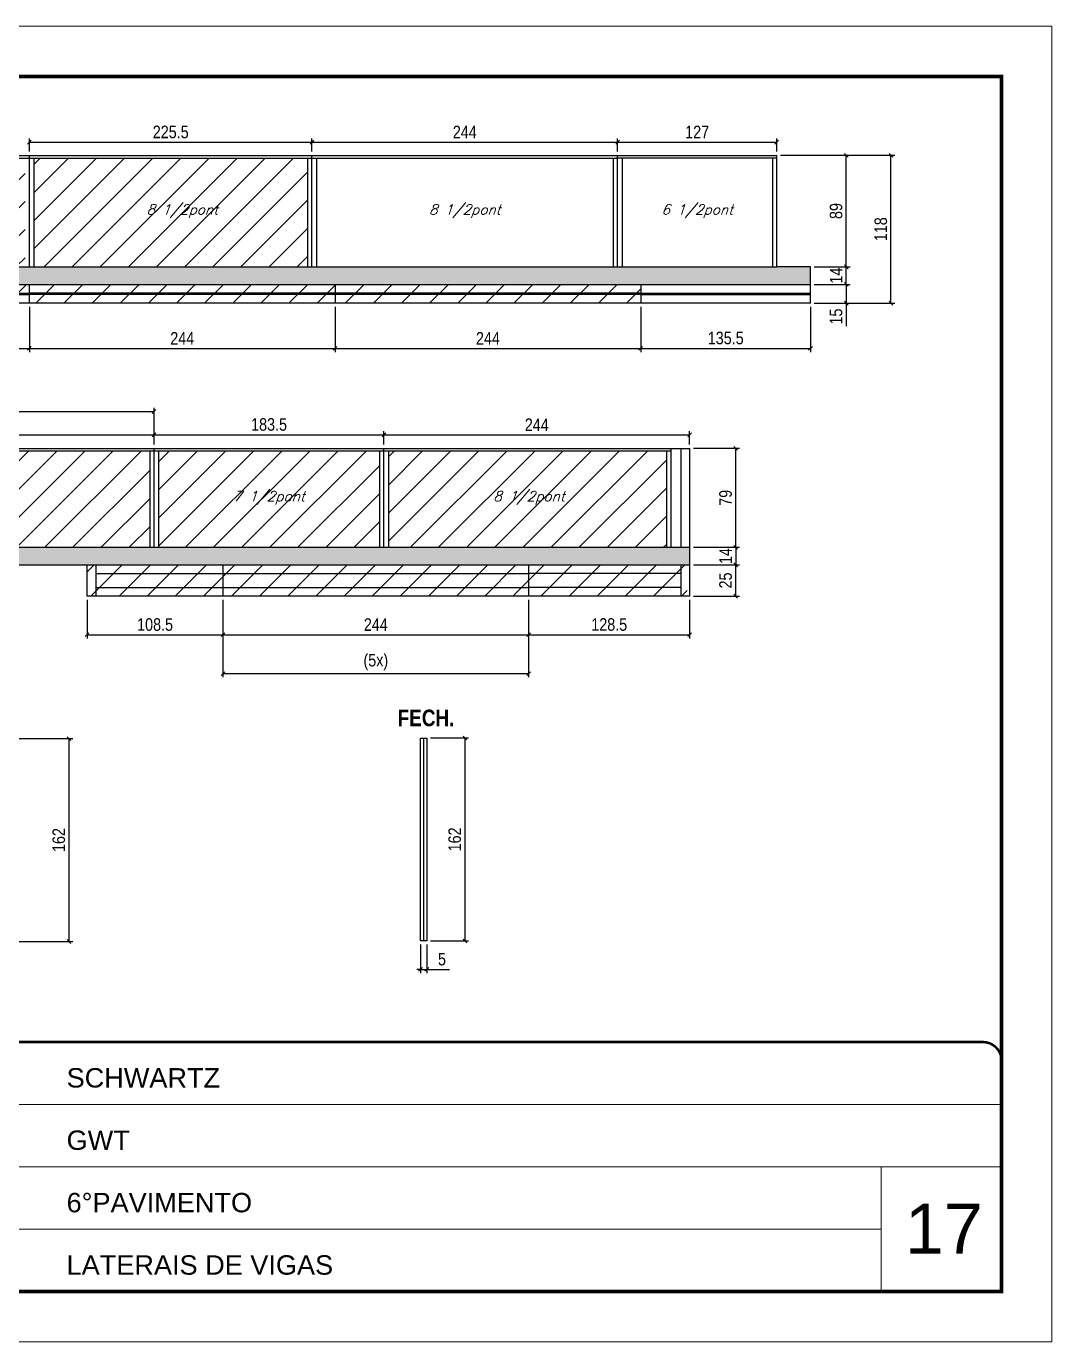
# Model space of a CAD drawing. Extents: x 13154 to 22413, y 1253 to 30260.
# Drawn here: x 13821 to 14639, y 24225 to 25275 of the extents above; entities that cross this region are included whole.
import ezdxf

# ---------------------------------------------------------------- set-up
doc = ezdxf.new("R2010")
doc.units = 0
doc.linetypes.add('CONTINUO', pattern=[0])
doc.linetypes.add('DASHED', pattern=[0.75, 0.5, -0.25])
for name, color, linetype, lineweight in [('CARIMBO', 255, 'Continuous', 9), ('Folhas', 255, 'Continuous', 9), ('Hachura', 251, 'Continuous', 9), ('SARRAFO DE PRESSAO', 251, 'DASHED', 9)]:
    doc.layers.add(name, color=color, linetype=linetype, lineweight=lineweight)
for name, color, linetype in [('COTA', 241, 'Continuous'), ('NOMENCLATURA', 7, 'Continuous'), ('Painéis', 200, 'Continuous'), ('SARR_2.2x7', 40, 'Continuous'), ('SARR_3.5x7', 81, 'Continuous'), ('SARR_EDITAR', 141, 'Continuous'), ('texto', 7, 'Continuous')]:
    doc.layers.add(name, color=color, linetype=linetype)
doc.styles.add('ARIAL', font='arial.ttf')
doc.styles.add('COTA TECNICA', font='techl___.ttf', dxfattribs={"height": 10})
doc.styles.add('COTA TECNICA-50', font='techl___.ttf', dxfattribs={"height": 9})
doc.styles.add('Romans', font='romans.shx')
doc.styles.add('TECNICA', font='techb___.ttf', dxfattribs={"height": 10})
doc.dimstyles.new('COTA PAINEL-50', dxfattribs={"dimtxt": 9, "dimasz": 3, "dimexe": 3, "dimexo": 3, "dimgap": 3, "dimtad": 1, "dimdec": 1, "dimzin": 12, "dimdsep": 46, "dimtxsty": 'COTA TECNICA-50', "dimblk1": 'OBLIQUE', "dimblk2": 'OBLIQUE', "dimsah": 1, "dimcen": 0.9, "dimclrd": 4, "dimclre": 4, "dimclrt": 240, "dimadec": 1, "dimazin": 3, "dimtfac": 1, "dimtdec": 1, "dimtmove": 0, "dimatfit": 3, "dimfxl": 1, "dimtolj": 1, "dimtzin": 12, "dimarcsym": 0})
doc.dimstyles.new('PAINEL', dxfattribs={"dimtxt": 10, "dimasz": 3, "dimexe": 3, "dimexo": 3, "dimgap": 3, "dimtad": 1, "dimdec": 1, "dimzin": 12, "dimdsep": 46, "dimtxsty": 'COTA TECNICA', "dimblk1": 'OBLIQUE', "dimblk2": 'OBLIQUE', "dimsah": 1, "dimcen": 0.9, "dimclrd": 4, "dimclre": 4, "dimclrt": 240, "dimadec": 1, "dimazin": 3, "dimtfac": 1, "dimtdec": 1, "dimtmove": 0, "dimatfit": 3, "dimfxl": 1, "dimtolj": 1, "dimtzin": 12, "dimarcsym": 0})

# ---------------------------------------------------------------- blocks, each defined once
blk = doc.blocks.new('9999999999')
at = {"color": 30, "linetype": 'CONTINUO'}
for p, q in [((98564.6, 34379.6), (99584, 34379.6)), ((98564.6, 34329.8), (99488, 34329.8)), ((99584, 34329.8), (99488, 34329.8)), ((99488, 34329.8), (99488, 34230.2)), ((98564.6, 34280), (99488, 34280))]:
    blk.add_line(p, q, dxfattribs=at)
at = {"color": 30, "linetype": 'CONTINUO', "const_width": 2}
blk.add_lwpolyline([(99584, 34230.2), (99584, 34414.4, 0.414214), (99569, 34429.4), (98229, 34429.4, 0.414214), (98214, 34414.4), (98214, 34245.2, 0.414214), (98229, 34230.2), (99584, 34230.2)], format="xyb", dxfattribs=at)
at = {"layer": 'Folhas'}
blk.add_lwpolyline([(98139, 34190.2), (99624, 34190.2), (99624, 35240.2), (98139, 35240.2)], close=True, dxfattribs=at)
at = {"layer": 'Folhas', "color": 30, "const_width": 3}
blk.add_lwpolyline([(98214, 34230.2), (99584, 34230.2), (99584, 35200.2), (98214, 35200.2)], close=True, dxfattribs=at)
at = {"color": 7, "linetype": 'Continuous', "ltscale": 5, "style": 'ARIAL'}
for s, height, p in [('SCHWARTZ', 15.48, (98837.7, 34393.1)), ('GWT', 15.48, (98837.7, 34343.3)), ('6°PAVIMENTO', 15.483, (98837.7, 34293.5)), ('LATERAIS DE VIGAS', 15.483, (98837.7, 34243.7))]:
    blk.add_text(s, height=height, dxfattribs=at).set_placement(p)
blk = doc.blocks.new('_Oblique')
at = {"color": 0, "linetype": 'ByBlock', "lineweight": -2}
blk.add_line((-0.5, -0.5), (0.5, 0.5), dxfattribs=at)
blk = doc.blocks.new('*D320')
at = {"layer": 'COTA', "color": 4, "linetype": 'ByBlock', "lineweight": -2, "transparency": 16777216}
for p, q in [((13579.4, 25050.9), (13579.4, 25014.8)), ((13823.4, 25050.9), (13823.4, 25014.8)), ((13579.4, 25017.8), (13823.4, 25017.8))]:
    blk.add_line(p, q, dxfattribs=at)
at = {"layer": 'Defpoints', "color": 0, "linetype": 'ByBlock', "transparency": 16777216}
for p in [(13579.4, 25053.9), (13823.4, 25053.9), (13823.4, 25017.8)]:
    blk.add_point(p, dxfattribs=at)
at = {"layer": 'COTA', "color": 4, "linetype": 'ByBlock', "lineweight": -2, "transparency": 16777216, "xscale": 3, "yscale": 3, "zscale": 3, "rotation": 180}
blk.add_blockref('_Oblique', (13579.4, 25017.8), dxfattribs=at)
at = {"layer": 'COTA', "color": 4, "linetype": 'ByBlock', "lineweight": -2, "transparency": 16777216, "xscale": 3, "yscale": 3, "zscale": 3}
blk.add_blockref('_Oblique', (13823.4, 25017.8), dxfattribs=at)
at = {"layer": 'COTA', "color": 240, "linetype": 'ByBlock', "transparency": 16777216, "insert": (13701.4, 25025.3), "char_height": 9, "attachment_point": 5, "style": 'COTA TECNICA-50'}
blk.add_mtext('\\A1;244', dxfattribs=at)
blk = doc.blocks.new('*D322')
at = {"layer": 'COTA', "color": 4, "linetype": 'ByBlock', "lineweight": -2, "transparency": 16777216}
for p, q in [((13823.4, 25050.9), (13823.4, 25014.8)), ((14067.4, 25050.9), (14067.4, 25014.8)), ((13823.4, 25017.8), (14067.4, 25017.8))]:
    blk.add_line(p, q, dxfattribs=at)
at = {"layer": 'Defpoints', "color": 0, "linetype": 'ByBlock', "transparency": 16777216}
for p in [(13823.4, 25053.9), (14067.4, 25053.9), (14067.4, 25017.8)]:
    blk.add_point(p, dxfattribs=at)
at = {"layer": 'COTA', "color": 4, "linetype": 'ByBlock', "lineweight": -2, "transparency": 16777216, "xscale": 3, "yscale": 3, "zscale": 3, "rotation": 180}
blk.add_blockref('_Oblique', (13823.4, 25017.8), dxfattribs=at)
at = {"layer": 'COTA', "color": 4, "linetype": 'ByBlock', "lineweight": -2, "transparency": 16777216, "xscale": 3, "yscale": 3, "zscale": 3}
blk.add_blockref('_Oblique', (14067.4, 25017.8), dxfattribs=at)
at = {"layer": 'COTA', "color": 240, "linetype": 'ByBlock', "transparency": 16777216, "insert": (13945.4, 25025.8), "char_height": 10, "attachment_point": 5, "style": 'COTA TECNICA'}
blk.add_mtext('\\A1;244', dxfattribs=at)
blk = doc.blocks.new('*D328')
at = {"layer": 'COTA', "color": 4, "lineweight": -2, "transparency": 16777216}
for p, q in [((14353.4, 24938), (14390.2, 24938)), ((14387.2, 24859), (14387.2, 24938)), ((14353.4, 24859), (14390.2, 24859))]:
    blk.add_line(p, q, dxfattribs=at)
at = {"layer": 'Defpoints', "color": 0, "transparency": 16777216}
for p in [(14350.4, 24938), (14387.2, 24938), (14350.4, 24859)]:
    blk.add_point(p, dxfattribs=at)
at = {"layer": 'COTA', "color": 4, "lineweight": -2, "transparency": 16777216, "xscale": 3, "yscale": 3, "zscale": 3}
for p, rotation in [((14387.2, 24938), 90), ((14387.2, 24859), 270)]:
    blk.add_blockref('_Oblique', p, dxfattribs=dict(at, rotation=rotation))
at = {"layer": 'COTA', "color": 240, "transparency": 16777216, "insert": (14379.1, 24898.5), "char_height": 10, "attachment_point": 5, "rotation": 90, "style": 'COTA TECNICA'}
blk.add_mtext('\\A1;79', dxfattribs=at)
blk = doc.blocks.new('*D329')
at = {"layer": 'COTA', "color": 4, "lineweight": -2, "transparency": 16777216}
for p, q in [((14353.4, 24859), (14390.2, 24859)), ((14387.2, 24859), (14387.2, 24845)), ((14353.4, 24845), (14390.2, 24845))]:
    blk.add_line(p, q, dxfattribs=at)
at = {"layer": 'Defpoints', "color": 0, "transparency": 16777216}
for p in [(14350.4, 24859), (14350.4, 24845), (14387.2, 24845)]:
    blk.add_point(p, dxfattribs=at)
at = {"layer": 'COTA', "color": 4, "lineweight": -2, "transparency": 16777216, "xscale": 3, "yscale": 3, "zscale": 3}
for p, rotation in [((14387.2, 24859), 90), ((14387.2, 24845), 270)]:
    blk.add_blockref('_Oblique', p, dxfattribs=dict(at, rotation=rotation))
at = {"layer": 'COTA', "color": 240, "transparency": 16777216, "insert": (14379.1, 24852), "char_height": 10, "attachment_point": 5, "rotation": 90, "style": 'COTA TECNICA'}
blk.add_mtext('\\A1;14', dxfattribs=at)
blk = doc.blocks.new('*D336')
at = {"layer": 'COTA', "color": 4, "lineweight": -2, "transparency": 16777216}
for p, q in [((13812.7, 24706.3), (13858, 24706.3)), ((13855, 24706.3), (13855, 24544.3)), ((13812.7, 24544.3), (13858, 24544.3))]:
    blk.add_line(p, q, dxfattribs=at)
at = {"layer": 'Defpoints', "color": 0, "transparency": 16777216}
for p in [(13809.7, 24706.3), (13809.7, 24544.3), (13855, 24544.3)]:
    blk.add_point(p, dxfattribs=at)
at = {"layer": 'COTA', "color": 4, "lineweight": -2, "transparency": 16777216, "xscale": 3, "yscale": 3, "zscale": 3}
for p, rotation in [((13855, 24706.3), 90), ((13855, 24544.3), 270)]:
    blk.add_blockref('_Oblique', p, dxfattribs=dict(at, rotation=rotation))
at = {"layer": 'COTA', "color": 240, "transparency": 16777216, "insert": (13846.9, 24625.3), "char_height": 10, "attachment_point": 5, "rotation": 90, "style": 'COTA TECNICA'}
blk.add_mtext('\\A1;162', dxfattribs=at)
blk = doc.blocks.new('*D338')
at = {"layer": 'COTA', "color": 4, "lineweight": -2, "transparency": 16777216}
for p, q in [((14143.6, 24706.8), (14174, 24706.8)), ((14171, 24706.8), (14171, 24544.8)), ((14143.6, 24544.8), (14174, 24544.8))]:
    blk.add_line(p, q, dxfattribs=at)
at = {"layer": 'Defpoints', "color": 0, "transparency": 16777216}
for p in [(14140.6, 24706.8), (14140.6, 24544.8), (14171, 24544.8)]:
    blk.add_point(p, dxfattribs=at)
at = {"layer": 'COTA', "color": 4, "lineweight": -2, "transparency": 16777216, "xscale": 3, "yscale": 3, "zscale": 3}
for p, rotation in [((14171, 24706.8), 90), ((14171, 24544.8), 270)]:
    blk.add_blockref('_Oblique', p, dxfattribs=dict(at, rotation=rotation))
at = {"layer": 'COTA', "color": 240, "transparency": 16777216, "insert": (14162.9, 24625.8), "char_height": 10, "attachment_point": 5, "rotation": 90, "style": 'COTA TECNICA'}
blk.add_mtext('\\A1;162', dxfattribs=at)
blk = doc.blocks.new('*D339')
at = {"layer": 'COTA', "color": 4, "lineweight": -2, "transparency": 16777216}
for p, q in [((14135.6, 24541.8), (14135.6, 24519.1)), ((14140.6, 24541.8), (14140.6, 24519.1)), ((14135.6, 24522.1), (14132.6, 24522.1)), ((14135.6, 24522.1), (14140.6, 24522.1)), ((14140.6, 24522.1), (14158.7, 24522.1))]:
    blk.add_line(p, q, dxfattribs=at)
at = {"layer": 'Defpoints', "color": 0, "transparency": 16777216}
for p in [(14135.6, 24544.8), (14140.6, 24544.8), (14140.6, 24522.1)]:
    blk.add_point(p, dxfattribs=at)
at = {"layer": 'COTA', "color": 4, "lineweight": -2, "transparency": 16777216, "xscale": 3, "yscale": 3, "zscale": 3}
blk.add_blockref('_Oblique', (14135.6, 24522.1), dxfattribs=at)
at = {"layer": 'COTA', "color": 4, "lineweight": -2, "transparency": 16777216, "xscale": 3, "yscale": 3, "zscale": 3, "rotation": 180}
blk.add_blockref('_Oblique', (14140.6, 24522.1), dxfattribs=at)
at = {"layer": 'COTA', "color": 240, "transparency": 16777216, "insert": (14152.7, 24530.2), "char_height": 10, "attachment_point": 5, "style": 'COTA TECNICA'}
blk.add_mtext('\\A1;5', dxfattribs=at)
blk = doc.blocks.new('*D736')
at = {"layer": 'COTA', "color": 4, "lineweight": -2, "transparency": 16777216}
for p, q in [((14353.4, 24845), (14390.2, 24845)), ((14387.2, 24820), (14387.2, 24845)), ((14353.4, 24820), (14390.2, 24820))]:
    blk.add_line(p, q, dxfattribs=at)
at = {"layer": 'Defpoints', "color": 0, "transparency": 16777216}
for p in [(14350.4, 24845), (14387.2, 24845), (14350.4, 24820)]:
    blk.add_point(p, dxfattribs=at)
at = {"layer": 'COTA', "color": 4, "lineweight": -2, "transparency": 16777216, "xscale": 3, "yscale": 3, "zscale": 3}
for p, rotation in [((14387.2, 24845), 90), ((14387.2, 24820), 270)]:
    blk.add_blockref('_Oblique', p, dxfattribs=dict(at, rotation=rotation))
at = {"layer": 'COTA', "color": 240, "transparency": 16777216, "insert": (14379.1, 24832.5), "char_height": 10, "attachment_point": 5, "rotation": 90, "style": 'COTA TECNICA'}
blk.add_mtext('\\A1;25', dxfattribs=at)
blk = doc.blocks.new('*D738')
at = {"layer": 'COTA', "color": 4, "lineweight": -2, "transparency": 16777216}
for p, q in [((13678.9, 24941), (13678.9, 24951.8)), ((13678.9, 24948.8), (13922.9, 24948.8)), ((13922.9, 24941), (13922.9, 24951.8))]:
    blk.add_line(p, q, dxfattribs=at)
at = {"layer": 'Defpoints', "color": 0, "transparency": 16777216}
for p in [(13922.9, 24948.8), (13678.9, 24938), (13922.9, 24938)]:
    blk.add_point(p, dxfattribs=at)
at = {"layer": 'COTA', "color": 4, "lineweight": -2, "transparency": 16777216, "xscale": 3, "yscale": 3, "zscale": 3, "rotation": 180}
blk.add_blockref('_Oblique', (13678.9, 24948.8), dxfattribs=at)
at = {"layer": 'COTA', "color": 4, "lineweight": -2, "transparency": 16777216, "xscale": 3, "yscale": 3, "zscale": 3}
blk.add_blockref('_Oblique', (13922.9, 24948.8), dxfattribs=at)
at = {"layer": 'COTA', "color": 240, "transparency": 16777216, "insert": (13800.9, 24956.8), "char_height": 10, "attachment_point": 5, "style": 'COTA TECNICA'}
blk.add_mtext('\\A1;244', dxfattribs=at)
blk = doc.blocks.new('*D739')
at = {"layer": 'COTA', "color": 4, "lineweight": -2, "transparency": 16777216}
for p, q in [((13922.9, 24941), (13922.9, 24951.8)), ((13922.9, 24948.8), (14106.4, 24948.8)), ((14106.4, 24941), (14106.4, 24951.8))]:
    blk.add_line(p, q, dxfattribs=at)
at = {"layer": 'Defpoints', "color": 0, "transparency": 16777216}
for p in [(14106.4, 24948.8), (13922.9, 24938), (14106.4, 24938)]:
    blk.add_point(p, dxfattribs=at)
at = {"layer": 'COTA', "color": 4, "lineweight": -2, "transparency": 16777216, "xscale": 3, "yscale": 3, "zscale": 3, "rotation": 180}
blk.add_blockref('_Oblique', (13922.9, 24948.8), dxfattribs=at)
at = {"layer": 'COTA', "color": 4, "lineweight": -2, "transparency": 16777216, "xscale": 3, "yscale": 3, "zscale": 3}
blk.add_blockref('_Oblique', (14106.4, 24948.8), dxfattribs=at)
at = {"layer": 'COTA', "color": 240, "transparency": 16777216, "insert": (14014.7, 24957), "char_height": 10, "attachment_point": 5, "style": 'COTA TECNICA'}
blk.add_mtext('\\A1;183.5', dxfattribs=at)
blk = doc.blocks.new('*D740')
at = {"layer": 'COTA', "color": 4, "lineweight": -2, "transparency": 16777216}
for p, q in [((14106.4, 24941), (14106.4, 24951.8)), ((14106.4, 24948.8), (14350.4, 24948.8)), ((14350.4, 24941), (14350.4, 24951.8))]:
    blk.add_line(p, q, dxfattribs=at)
at = {"layer": 'Defpoints', "color": 0, "transparency": 16777216}
for p in [(14350.4, 24948.8), (14106.4, 24938), (14350.4, 24938)]:
    blk.add_point(p, dxfattribs=at)
at = {"layer": 'COTA', "color": 4, "lineweight": -2, "transparency": 16777216, "xscale": 3, "yscale": 3, "zscale": 3, "rotation": 180}
blk.add_blockref('_Oblique', (14106.4, 24948.8), dxfattribs=at)
at = {"layer": 'COTA', "color": 4, "lineweight": -2, "transparency": 16777216, "xscale": 3, "yscale": 3, "zscale": 3}
blk.add_blockref('_Oblique', (14350.4, 24948.8), dxfattribs=at)
at = {"layer": 'COTA', "color": 240, "transparency": 16777216, "insert": (14228.4, 24956.8), "char_height": 10, "attachment_point": 5, "style": 'COTA TECNICA'}
blk.add_mtext('\\A1;244', dxfattribs=at)
blk = doc.blocks.new('*D741')
at = {"layer": 'COTA', "color": 4, "lineweight": -2, "transparency": 16777216}
for p, q in [((13678.9, 24941), (13678.9, 24970.4)), ((13922.9, 24941), (13922.9, 24970.4)), ((13678.9, 24967.4), (13922.9, 24967.4))]:
    blk.add_line(p, q, dxfattribs=at)
at = {"layer": 'Defpoints', "color": 0, "transparency": 16777216}
for p in [(13922.9, 24967.4), (13678.9, 24938), (13922.9, 24938)]:
    blk.add_point(p, dxfattribs=at)
at = {"layer": 'COTA', "color": 4, "lineweight": -2, "transparency": 16777216, "xscale": 3, "yscale": 3, "zscale": 3, "rotation": 180}
blk.add_blockref('_Oblique', (13678.9, 24967.4), dxfattribs=at)
at = {"layer": 'COTA', "color": 4, "lineweight": -2, "transparency": 16777216, "xscale": 3, "yscale": 3, "zscale": 3}
blk.add_blockref('_Oblique', (13922.9, 24967.4), dxfattribs=at)
at = {"layer": 'COTA', "color": 240, "transparency": 16777216, "insert": (13800.9, 24976.6), "char_height": 10, "attachment_point": 5, "style": 'COTA TECNICA'}
blk.add_mtext('\\A1;(3x)', dxfattribs=at)
blk = doc.blocks.new('*D742')
at = {"layer": 'COTA', "color": 4, "lineweight": -2, "transparency": 16777216}
for p, q in [((13869.4, 24817), (13869.4, 24786.2)), ((13977.9, 24817), (13977.9, 24786.2)), ((13869.4, 24789.2), (13977.9, 24789.2))]:
    blk.add_line(p, q, dxfattribs=at)
at = {"layer": 'Defpoints', "color": 0, "transparency": 16777216}
for p in [(13869.4, 24820), (13977.9, 24820), (13977.9, 24789.2)]:
    blk.add_point(p, dxfattribs=at)
at = {"layer": 'COTA', "color": 4, "lineweight": -2, "transparency": 16777216, "xscale": 3, "yscale": 3, "zscale": 3, "rotation": 180}
blk.add_blockref('_Oblique', (13869.4, 24789.2), dxfattribs=at)
at = {"layer": 'COTA', "color": 4, "lineweight": -2, "transparency": 16777216, "xscale": 3, "yscale": 3, "zscale": 3}
blk.add_blockref('_Oblique', (13977.9, 24789.2), dxfattribs=at)
at = {"layer": 'COTA', "color": 240, "transparency": 16777216, "insert": (13923.7, 24797.3), "char_height": 10, "attachment_point": 5, "style": 'COTA TECNICA'}
blk.add_mtext('\\A1;108.5', dxfattribs=at)
blk = doc.blocks.new('*D743')
at = {"layer": 'COTA', "color": 4, "lineweight": -2, "transparency": 16777216}
for p, q in [((13977.9, 24817), (13977.9, 24786.2)), ((14221.9, 24817), (14221.9, 24786.2)), ((13977.9, 24789.2), (14221.9, 24789.2))]:
    blk.add_line(p, q, dxfattribs=at)
at = {"layer": 'Defpoints', "color": 0, "transparency": 16777216}
for p in [(13977.9, 24820), (14221.9, 24820), (14221.9, 24789.2)]:
    blk.add_point(p, dxfattribs=at)
at = {"layer": 'COTA', "color": 4, "lineweight": -2, "transparency": 16777216, "xscale": 3, "yscale": 3, "zscale": 3, "rotation": 180}
blk.add_blockref('_Oblique', (13977.9, 24789.2), dxfattribs=at)
at = {"layer": 'COTA', "color": 4, "lineweight": -2, "transparency": 16777216, "xscale": 3, "yscale": 3, "zscale": 3}
blk.add_blockref('_Oblique', (14221.9, 24789.2), dxfattribs=at)
at = {"layer": 'COTA', "color": 240, "transparency": 16777216, "insert": (14099.9, 24797.3), "char_height": 10, "attachment_point": 5, "style": 'COTA TECNICA'}
blk.add_mtext('\\A1;244', dxfattribs=at)
blk = doc.blocks.new('*D744')
at = {"layer": 'COTA', "color": 4, "lineweight": -2, "transparency": 16777216}
for p, q in [((14221.9, 24817), (14221.9, 24786.2)), ((14350.4, 24817), (14350.4, 24786.2)), ((14221.9, 24789.2), (14350.4, 24789.2))]:
    blk.add_line(p, q, dxfattribs=at)
at = {"layer": 'Defpoints', "color": 0, "transparency": 16777216}
for p in [(14221.9, 24820), (14350.4, 24820), (14350.4, 24789.2)]:
    blk.add_point(p, dxfattribs=at)
at = {"layer": 'COTA', "color": 4, "lineweight": -2, "transparency": 16777216, "xscale": 3, "yscale": 3, "zscale": 3, "rotation": 180}
blk.add_blockref('_Oblique', (14221.9, 24789.2), dxfattribs=at)
at = {"layer": 'COTA', "color": 4, "lineweight": -2, "transparency": 16777216, "xscale": 3, "yscale": 3, "zscale": 3}
blk.add_blockref('_Oblique', (14350.4, 24789.2), dxfattribs=at)
at = {"layer": 'COTA', "color": 240, "transparency": 16777216, "insert": (14286.2, 24797.3), "char_height": 10, "attachment_point": 5, "style": 'COTA TECNICA'}
blk.add_mtext('\\A1;128.5', dxfattribs=at)
blk = doc.blocks.new('*D746')
at = {"layer": 'COTA', "color": 4, "lineweight": -2, "transparency": 16777216}
for p, q in [((14449.9, 25082.9), (14478.4, 25082.9)), ((14475.4, 25068.9), (14475.4, 25082.9)), ((14449.9, 25068.9), (14478.4, 25068.9))]:
    blk.add_line(p, q, dxfattribs=at)
at = {"layer": 'Defpoints', "color": 0, "transparency": 16777216}
for p in [(14446.9, 25082.9), (14475.4, 25082.9), (14446.9, 25068.9)]:
    blk.add_point(p, dxfattribs=at)
at = {"layer": 'COTA', "color": 4, "lineweight": -2, "transparency": 16777216, "xscale": 3, "yscale": 3, "zscale": 3}
for p, rotation in [((14475.4, 25082.9), 90), ((14475.4, 25068.9), 270)]:
    blk.add_blockref('_Oblique', p, dxfattribs=dict(at, rotation=rotation))
at = {"layer": 'COTA', "color": 240, "transparency": 16777216, "insert": (14467.3, 25075.9), "char_height": 10, "attachment_point": 5, "rotation": 90, "style": 'COTA TECNICA'}
blk.add_mtext('\\A1;14', dxfattribs=at)
blk = doc.blocks.new('*D747')
at = {"layer": 'COTA', "color": 4, "lineweight": -2, "transparency": 16777216}
for p, q in [((14449.9, 25068.9), (14478.4, 25068.9)), ((14475.4, 25068.9), (14475.4, 25053.9)), ((14449.9, 25053.9), (14478.4, 25053.9)), ((14475.4, 25053.9), (14475.4, 25035.5))]:
    blk.add_line(p, q, dxfattribs=at)
at = {"layer": 'Defpoints', "color": 0, "transparency": 16777216}
for p in [(14446.9, 25068.9), (14446.9, 25053.9), (14475.4, 25053.9)]:
    blk.add_point(p, dxfattribs=at)
at = {"layer": 'COTA', "color": 4, "lineweight": -2, "transparency": 16777216, "xscale": 3, "yscale": 3, "zscale": 3}
for p, rotation in [((14475.4, 25068.9), 90), ((14475.4, 25053.9), 270)]:
    blk.add_blockref('_Oblique', p, dxfattribs=dict(at, rotation=rotation))
at = {"layer": 'COTA', "color": 240, "transparency": 16777216, "insert": (14467.3, 25043.2), "char_height": 10, "attachment_point": 5, "rotation": 90, "style": 'COTA TECNICA'}
blk.add_mtext('\\A1;15', dxfattribs=at)
blk = doc.blocks.new('*D754')
at = {"layer": 'COTA', "color": 4, "lineweight": -2, "transparency": 16777216}
for p, q in [((14422.9, 25171.9), (14478.4, 25171.9)), ((14475.4, 25082.9), (14475.4, 25171.9)), ((14449.9, 25082.9), (14478.4, 25082.9))]:
    blk.add_line(p, q, dxfattribs=at)
at = {"layer": 'Defpoints', "color": 0, "transparency": 16777216}
for p in [(14419.9, 25171.9), (14475.4, 25171.9), (14446.9, 25082.9)]:
    blk.add_point(p, dxfattribs=at)
at = {"layer": 'COTA', "color": 4, "lineweight": -2, "transparency": 16777216, "xscale": 3, "yscale": 3, "zscale": 3}
for p, rotation in [((14475.4, 25171.9), 90), ((14475.4, 25082.9), 270)]:
    blk.add_blockref('_Oblique', p, dxfattribs=dict(at, rotation=rotation))
at = {"layer": 'COTA', "color": 240, "transparency": 16777216, "insert": (14467.3, 25127.4), "char_height": 10, "attachment_point": 5, "rotation": 90, "style": 'COTA TECNICA'}
blk.add_mtext('\\A1;89', dxfattribs=at)
blk = doc.blocks.new('*D755')
at = {"layer": 'COTA', "color": 4, "lineweight": -2, "transparency": 16777216}
for p, q in [((13977.9, 24817), (13977.9, 24755.2)), ((14221.9, 24817), (14221.9, 24755.2)), ((13977.9, 24758.2), (14221.9, 24758.2))]:
    blk.add_line(p, q, dxfattribs=at)
at = {"layer": 'Defpoints', "color": 0, "transparency": 16777216}
for p in [(13977.9, 24820), (14221.9, 24820), (14221.9, 24758.2)]:
    blk.add_point(p, dxfattribs=at)
at = {"layer": 'COTA', "color": 4, "lineweight": -2, "transparency": 16777216, "xscale": 3, "yscale": 3, "zscale": 3, "rotation": 180}
blk.add_blockref('_Oblique', (13977.9, 24758.2), dxfattribs=at)
at = {"layer": 'COTA', "color": 4, "lineweight": -2, "transparency": 16777216, "xscale": 3, "yscale": 3, "zscale": 3}
blk.add_blockref('_Oblique', (14221.9, 24758.2), dxfattribs=at)
at = {"layer": 'COTA', "color": 240, "transparency": 16777216, "insert": (14099.9, 24767.4), "char_height": 10, "attachment_point": 5, "style": 'COTA TECNICA'}
blk.add_mtext('\\A1;(5x)', dxfattribs=at)
blk = doc.blocks.new('*D924')
at = {"layer": 'COTA', "color": 4, "lineweight": -2, "transparency": 16777216}
for p, q in [((14422.9, 25171.9), (14514.1, 25171.9)), ((14511.1, 25053.9), (14511.1, 25171.9)), ((14449.9, 25053.9), (14514.1, 25053.9))]:
    blk.add_line(p, q, dxfattribs=at)
at = {"layer": 'Defpoints', "color": 0, "transparency": 16777216}
for p in [(14419.9, 25171.9), (14511.1, 25171.9), (14446.9, 25053.9)]:
    blk.add_point(p, dxfattribs=at)
at = {"layer": 'COTA', "color": 4, "lineweight": -2, "transparency": 16777216, "xscale": 3, "yscale": 3, "zscale": 3}
for p, rotation in [((14511.1, 25171.9), 90), ((14511.1, 25053.9), 270)]:
    blk.add_blockref('_Oblique', p, dxfattribs=dict(at, rotation=rotation))
at = {"layer": 'COTA', "color": 240, "transparency": 16777216, "insert": (14503, 25112.9), "char_height": 10, "attachment_point": 5, "rotation": 90, "style": 'COTA TECNICA'}
blk.add_mtext('\\A1;118', dxfattribs=at)
blk = doc.blocks.new('*D925')
at = {"layer": 'COTA', "color": 4, "lineweight": -2, "transparency": 16777216}
for p, q in [((14067.4, 25050.9), (14067.4, 25014.8)), ((14311.4, 25050.9), (14311.4, 25014.8)), ((14067.4, 25017.8), (14311.4, 25017.8))]:
    blk.add_line(p, q, dxfattribs=at)
at = {"layer": 'Defpoints', "color": 0, "transparency": 16777216}
for p in [(14067.4, 25053.9), (14311.4, 25053.9), (14311.4, 25017.8)]:
    blk.add_point(p, dxfattribs=at)
at = {"layer": 'COTA', "color": 4, "lineweight": -2, "transparency": 16777216, "xscale": 3, "yscale": 3, "zscale": 3, "rotation": 180}
blk.add_blockref('_Oblique', (14067.4, 25017.8), dxfattribs=at)
at = {"layer": 'COTA', "color": 4, "lineweight": -2, "transparency": 16777216, "xscale": 3, "yscale": 3, "zscale": 3}
blk.add_blockref('_Oblique', (14311.4, 25017.8), dxfattribs=at)
at = {"layer": 'COTA', "color": 240, "transparency": 16777216, "insert": (14189.4, 25025.8), "char_height": 10, "attachment_point": 5, "style": 'COTA TECNICA'}
blk.add_mtext('\\A1;244', dxfattribs=at)
blk = doc.blocks.new('*D926')
at = {"layer": 'COTA', "color": 4, "lineweight": -2, "transparency": 16777216}
for p, q in [((14311.4, 25050.9), (14311.4, 25014.8)), ((14446.9, 25050.9), (14446.9, 25014.8)), ((14311.4, 25017.8), (14446.9, 25017.8))]:
    blk.add_line(p, q, dxfattribs=at)
at = {"layer": 'Defpoints', "color": 0, "transparency": 16777216}
for p in [(14311.4, 25053.9), (14446.9, 25053.9), (14446.9, 25017.8)]:
    blk.add_point(p, dxfattribs=at)
at = {"layer": 'COTA', "color": 4, "lineweight": -2, "transparency": 16777216, "xscale": 3, "yscale": 3, "zscale": 3, "rotation": 180}
blk.add_blockref('_Oblique', (14311.4, 25017.8), dxfattribs=at)
at = {"layer": 'COTA', "color": 4, "lineweight": -2, "transparency": 16777216, "xscale": 3, "yscale": 3, "zscale": 3}
blk.add_blockref('_Oblique', (14446.9, 25017.8), dxfattribs=at)
at = {"layer": 'COTA', "color": 240, "transparency": 16777216, "insert": (14379.2, 25026), "char_height": 10, "attachment_point": 5, "style": 'COTA TECNICA'}
blk.add_mtext('\\A1;135.5', dxfattribs=at)
blk = doc.blocks.new('*D928')
at = {"layer": 'COTA', "color": 4, "lineweight": -2, "transparency": 16777216}
for p, q in [((13823.4, 25174.9), (13823.4, 25185.4)), ((13823.4, 25182.4), (14048.9, 25182.4)), ((14048.9, 25174.9), (14048.9, 25185.4))]:
    blk.add_line(p, q, dxfattribs=at)
at = {"layer": 'Defpoints', "color": 0, "transparency": 16777216}
for p in [(14048.9, 25182.4), (13823.4, 25171.9), (14048.9, 25171.9)]:
    blk.add_point(p, dxfattribs=at)
at = {"layer": 'COTA', "color": 4, "lineweight": -2, "transparency": 16777216, "xscale": 3, "yscale": 3, "zscale": 3, "rotation": 180}
blk.add_blockref('_Oblique', (13823.4, 25182.4), dxfattribs=at)
at = {"layer": 'COTA', "color": 4, "lineweight": -2, "transparency": 16777216, "xscale": 3, "yscale": 3, "zscale": 3}
blk.add_blockref('_Oblique', (14048.9, 25182.4), dxfattribs=at)
at = {"layer": 'COTA', "color": 240, "transparency": 16777216, "insert": (13936.2, 25190.5), "char_height": 10, "attachment_point": 5, "style": 'COTA TECNICA'}
blk.add_mtext('\\A1;225.5', dxfattribs=at)
blk = doc.blocks.new('*D929')
at = {"layer": 'COTA', "color": 4, "lineweight": -2, "transparency": 16777216}
for p, q in [((14048.9, 25174.9), (14048.9, 25185.4)), ((14048.9, 25182.4), (14292.9, 25182.4)), ((14292.9, 25174.9), (14292.9, 25185.4))]:
    blk.add_line(p, q, dxfattribs=at)
at = {"layer": 'Defpoints', "color": 0, "transparency": 16777216}
for p in [(14292.9, 25182.4), (14048.9, 25171.9), (14292.9, 25171.9)]:
    blk.add_point(p, dxfattribs=at)
at = {"layer": 'COTA', "color": 4, "lineweight": -2, "transparency": 16777216, "xscale": 3, "yscale": 3, "zscale": 3, "rotation": 180}
blk.add_blockref('_Oblique', (14048.9, 25182.4), dxfattribs=at)
at = {"layer": 'COTA', "color": 4, "lineweight": -2, "transparency": 16777216, "xscale": 3, "yscale": 3, "zscale": 3}
blk.add_blockref('_Oblique', (14292.9, 25182.4), dxfattribs=at)
at = {"layer": 'COTA', "color": 240, "transparency": 16777216, "insert": (14170.9, 25190.5), "char_height": 10, "attachment_point": 5, "style": 'COTA TECNICA'}
blk.add_mtext('\\A1;244', dxfattribs=at)
blk = doc.blocks.new('*D930')
at = {"layer": 'COTA', "color": 4, "lineweight": -2, "transparency": 16777216}
for p, q in [((14292.9, 25174.9), (14292.9, 25185.4)), ((14292.9, 25182.4), (14419.9, 25182.4)), ((14419.9, 25174.9), (14419.9, 25185.4))]:
    blk.add_line(p, q, dxfattribs=at)
at = {"layer": 'Defpoints', "color": 0, "transparency": 16777216}
for p in [(14419.9, 25182.4), (14292.9, 25171.9), (14419.9, 25171.9)]:
    blk.add_point(p, dxfattribs=at)
at = {"layer": 'COTA', "color": 4, "lineweight": -2, "transparency": 16777216, "xscale": 3, "yscale": 3, "zscale": 3, "rotation": 180}
blk.add_blockref('_Oblique', (14292.9, 25182.4), dxfattribs=at)
at = {"layer": 'COTA', "color": 4, "lineweight": -2, "transparency": 16777216, "xscale": 3, "yscale": 3, "zscale": 3}
blk.add_blockref('_Oblique', (14419.9, 25182.4), dxfattribs=at)
at = {"layer": 'COTA', "color": 240, "transparency": 16777216, "insert": (14356.4, 25190.5), "char_height": 10, "attachment_point": 5, "style": 'COTA TECNICA'}
blk.add_mtext('\\A1;127', dxfattribs=at)

msp = doc.modelspace()

# ---------------------------------------------------------------- hatches: boundary and pattern name
at = {"layer": 'COTA'}
h = msp.add_hatch(dxfattribs=at)
h.set_pattern_fill('AR-CONC', color=256, scale=0.03)
h.paths.add_polyline_path([(14446.93, 25068.85), (14446.93, 25082.85), (14419.93, 25082.85), (13335.43, 25082.85), (13335.43, 25068.85)])
h = msp.add_hatch(dxfattribs=at)
h.set_pattern_fill('AR-CONC', color=256, scale=0.03)
h.set_pattern_definition([(50, (99.5, 0), (5.4655401, -0.4781726), [0.5715, -6.2865]), (355, (99.5, 0), (-1.0573026, 5.7317054), [0.4572, -5.0292175]), (100.451445, (99.9555, -0.04), (4.4082374, 5.2535326), [0.4857003, -5.3427073]), (46.1842, (99.5, 1.524), (8.1323712, -1.2612698), [0.85725, -9.42975]), (96.635558, (100.178, 1.419), (7.122124, 7.4227837), [0.7285507, -8.0140682]), (351.18415, (99.5, 1.524), (7.122124, 7.4227837), [0.685799, -7.543792]), (21, (100.262, 1.143), (4.54843174, -3.06795595), [0.5715, -6.2865]), (326, (100.262, 1.143), (1.8540609, 5.525639), [0.4572, -5.0292]), (71.451445, (100.641, 0.8873), (6.4024926, 2.4576831), [0.4857003, -5.3426981]), (37.5, (99.5, 0), (0.0926581, 2.53665117), [0, -4.96824, 0, -5.1054, 0, -5.04825]), (7.5, (99.5, 0), (2.00458988, 3.00541724), [0, -2.91084, 0, -4.85394, 0, -1.92405]), (327.5, (97.8007, 0), (4.06771786, -0.17186232), [0, -1.905, 0, -5.9436, 0, -7.8867]), (317.5, (97.0387, 0), (4.44387544, 0.76279473), [0, -2.4765, 0, -3.94716, 0, -5.6007])])
h.paths.add_polyline_path([(13869.43, 24844.99), (14350.43, 24844.99), (14350.43, 24858.99), (13922.93, 24858.99), (13335.43, 24858.99), (13335.43, 24844.99)])
at = {"layer": 'Hachura', "linetype": 'ByBlock'}
h = msp.add_hatch(dxfattribs=at)
h.set_pattern_fill('ANSI31', color=256, scale=5)
h.paths.add_polyline_path([(13575.93, 25082.85), (13575.93, 25169.65), (13353.93, 25169.65), (13353.93, 25082.85)])
h.paths.add_polyline_path([(13826.93, 25169.65), (13826.93, 25082.85), (14045.43, 25082.85), (14045.43, 25169.65)])
h.paths.add_polyline_path([(13819.93, 25169.65), (13582.93, 25169.65), (13582.93, 25082.85), (13819.93, 25082.85)])
h = msp.add_hatch(dxfattribs=at)
h.set_pattern_fill('ANSI31', color=256, scale=5)
h.paths.add_polyline_path([(13579.43, 25053.85), (13579.43, 25068.85), (13335.43, 25068.85), (13335.43, 25053.85)])
h.paths.add_polyline_path([(13823.43, 25053.85), (13823.43, 25068.85), (13579.43, 25068.85), (13579.43, 25053.85)])
h.paths.add_polyline_path([(14067.43, 25053.85), (14067.43, 25068.85), (13823.43, 25068.85), (13823.43, 25053.85)])
h.paths.add_polyline_path([(14311.43, 25053.85), (14311.43, 25068.85), (14067.43, 25068.85), (14067.43, 25053.85)])
h = msp.add_hatch(dxfattribs=at)
h.set_pattern_fill('ANSI31', color=256, scale=5)
h.paths.add_polyline_path([(13675.43, 24858.99), (13675.43, 24935.79), (13438.43, 24935.79), (13438.43, 24858.99)])
h.paths.add_polyline_path([(13919.43, 24858.99), (13919.43, 24935.79), (13682.43, 24935.79), (13682.43, 24858.99)])
h.paths.add_polyline_path([(13926.43, 24935.79), (13926.43, 24858.99), (14102.93, 24858.99), (14102.93, 24935.79)])
h.paths.add_polyline_path([(14109.93, 24935.79), (14109.93, 24858.99), (14331.93, 24858.99), (14331.93, 24935.79)])
h.paths.add_polyline_path([(13431.43, 24858.99), (13431.43, 24935.79), (13338.93, 24935.79), (13338.93, 24858.99)])
h = msp.add_hatch(dxfattribs=at)
h.set_pattern_fill('ANSI31', color=256, scale=5)
h.set_pattern_definition([(45, (-2997.658, -3679.585), (-11.22532, 11.22532), [])])
h.paths.add_polyline_path([(13977.93, 24844.99), (13977.93, 24837.99), (14221.93, 24837.99), (14221.93, 24844.99)])
h.paths.add_polyline_path([(13977.93, 24837.99), (13977.93, 24826.99), (14221.93, 24826.99), (14221.93, 24837.99)])
h.paths.add_polyline_path([(13977.93, 24826.99), (13977.93, 24819.99), (14221.93, 24819.99), (14221.93, 24826.99)])
h.paths.add_polyline_path([(14348.43, 24819.99), (14348.43, 24826.99), (14221.93, 24826.99), (14221.93, 24819.99)])
h.paths.add_polyline_path([(14350.43, 24826.99), (14350.43, 24837.99), (14221.93, 24837.99), (14221.93, 24826.99)])
h.paths.add_polyline_path([(14348.43, 24837.99), (14348.43, 24844.99), (14221.93, 24844.99), (14221.93, 24837.99)])
h.paths.add_polyline_path([(13869.43, 24826.99), (13869.43, 24819.99), (13977.93, 24819.99), (13977.93, 24826.99)])
h.paths.add_polyline_path([(13869.43, 24837.99), (13869.43, 24826.99), (13977.93, 24826.99), (13977.93, 24837.99)])
h.paths.add_polyline_path([(13869.43, 24844.99), (13869.43, 24837.99), (13977.93, 24837.99), (13977.93, 24844.99)])

# ---------------------------------------------------------------- linework, layer by layer
at = {"layer": 'COTA'}
for p, q in [((14446.93, 25082.85), (14419.93, 25082.85)), ((14446.93, 25068.85), (14446.93, 25082.85)), ((14350.43, 24844.99), (14350.43, 24858.99)), ((13335.43, 24844.99), (13869.43, 24844.99))]:
    msp.add_line(p, q, dxfattribs=at)
at = {"layer": 'Painéis', "linetype": 'Continuous'}
for p, q in [((13335.43, 25171.85), (14419.93, 25171.85)), ((13823.43, 25082.85), (13823.43, 25171.85)), ((14048.93, 25082.85), (14048.93, 25171.85)), ((14292.93, 25082.85), (14292.93, 25171.85)), ((14419.93, 25082.85), (14419.93, 25171.85)), ((13335.43, 25082.85), (14419.93, 25082.85)), ((13335.43, 25068.85), (14446.93, 25068.85)), ((13823.43, 25053.85), (13823.43, 25068.85)), ((14067.43, 25068.85), (14067.43, 25053.85)), ((14311.43, 25068.85), (14311.43, 25053.85)), ((14446.93, 25053.85), (14446.93, 25068.85)), ((14446.93, 25053.85), (13335.43, 25053.85)), ((13335.43, 24937.99), (14350.43, 24937.99)), ((13922.93, 24858.99), (13922.93, 24937.99)), ((14106.43, 24858.99), (14106.43, 24937.99)), ((14350.43, 24858.99), (14350.43, 24937.99)), ((13335.43, 24858.99), (13922.93, 24858.99)), ((13922.93, 24858.99), (14350.43, 24858.99)), ((13869.43, 24819.99), (13869.43, 24844.99)), ((13869.43, 24844.99), (14350.43, 24844.99)), ((13977.93, 24819.99), (13977.93, 24844.99)), ((14221.93, 24819.99), (14221.93, 24844.99)), ((14350.43, 24819.99), (14350.43, 24844.99)), ((14350.43, 24819.99), (13869.43, 24819.99)), ((14135.65, 24544.75), (14135.65, 24706.75)), ((14135.65, 24706.75), (14140.65, 24706.75)), ((14140.65, 24706.75), (14140.65, 24544.75)), ((14140.65, 24544.75), (14135.65, 24544.75))]:
    msp.add_line(p, q, dxfattribs=at)
at = {"layer": 'SARR_2.2x7', "linetype": 'Continuous'}
for p, q in [((13579.43, 25169.65), (13823.43, 25169.65)), ((13823.43, 25169.65), (14048.93, 25169.65)), ((14048.93, 25169.65), (14292.93, 25169.65)), ((14419.93, 25169.65), (14292.93, 25169.65)), ((13579.43, 25061.85), (13823.43, 25061.85)), ((13579.43, 25060.85), (13823.43, 25060.85)), ((14067.43, 25061.85), (13823.43, 25061.85)), ((14067.43, 25060.85), (13823.43, 25060.85)), ((14311.43, 25061.85), (14067.43, 25061.85)), ((14311.43, 25060.85), (14067.43, 25060.85)), ((14311.43, 25061.85), (14446.93, 25061.85)), ((14311.43, 25060.85), (14446.93, 25060.85)), ((14343.43, 24937.99), (14343.43, 24858.99)), ((13922.93, 24935.79), (13678.93, 24935.79)), ((14106.43, 24935.79), (13922.93, 24935.79)), ((14335.43, 24935.79), (14106.43, 24935.79)), ((13876.43, 24844.99), (13876.43, 24819.99)), ((14343.43, 24844.99), (14343.43, 24819.99)), ((13876.43, 24837.99), (13977.93, 24837.99)), ((13977.93, 24837.99), (14221.93, 24837.99)), ((14343.43, 24837.99), (14221.93, 24837.99)), ((13876.43, 24826.99), (13977.93, 24826.99)), ((13977.93, 24826.99), (14221.93, 24826.99)), ((14343.43, 24826.99), (14221.93, 24826.99))]:
    msp.add_line(p, q, dxfattribs=at)
at = {"layer": 'SARR_3.5x7'}
for p, q in [((13826.93, 25169.65), (13826.93, 25082.85)), ((14045.43, 25169.65), (14045.43, 25082.85)), ((14052.43, 25169.65), (14052.43, 25082.85)), ((14289.43, 25169.65), (14289.43, 25082.85)), ((14296.43, 25169.65), (14296.43, 25082.85)), ((14416.43, 25169.65), (14416.43, 25082.85)), ((14335.43, 24937.99), (14335.43, 24858.99)), ((13919.43, 24935.79), (13919.43, 24858.99)), ((13926.43, 24935.79), (13926.43, 24858.99)), ((14102.93, 24935.79), (14102.93, 24858.99)), ((14109.93, 24935.79), (14109.93, 24858.99)), ((14331.93, 24935.79), (14331.93, 24858.99))]:
    msp.add_line(p, q, dxfattribs=at)
at = {"layer": 'SARR_EDITAR'}
msp.add_line((14138.15, 24544.75), (14138.15, 24706.75), dxfattribs=at)

# ---------------------------------------------------------------- block references
at = {"layer": 'SARRAFO DE PRESSAO', "color": 6, "linetype": 'ByBlock'}
msp.add_blockref('9999999999', (-84984.6, -9965.33), dxfattribs=at)

# ---------------------------------------------------------------- texts
at = {"layer": 'CARIMBO', "style": 'ARIAL'}
msp.add_text('17', height=40, dxfattribs=at).set_placement((14522.24, 24295.02))
at = {"layer": 'NOMENCLATURA', "style": 'TECNICA'}
msp.add_text('FECH.', height=13.2, dxfattribs=at).set_placement((14117.31, 24716.21))
at = {"layer": 'texto', "color": 2, "char_height": 8, "attachment_point": 5, "style": 'Romans'}
for s, insert in [('{\\Q19;\\C256;8 1/2pont}', (13945.43, 25127.35)), ('{\\Q19;\\C256;8 1/2pont}', (14170.93, 25127.35)), ('{\\Q19;\\C256;6 1/2pont}', (14356.43, 25127.35)), ('{\\Q19;\\C256;7 1/2pont}', (14014.68, 24898.49)), ('{\\Q19;\\C256;8 1/2pont}', (14222.18, 24898.49))]:
    msp.add_mtext(s, dxfattribs=dict(at, insert=insert))

# ---------------------------------------------------------------- dimensions: what is measured, and where the dimension line sits
at = {"layer": 'COTA'}
for base, p1, p2, picture, middle in [((14048.93, 25182.4), (13823.43, 25171.85), (14048.93, 25171.85), '*D928', (13936.18, 25190.51)), ((14311.43, 25017.77), (14067.43, 25053.85), (14311.43, 25053.85), '*D925', (14189.43, 25025.84)), ((13977.93, 24789.19), (13869.43, 24819.99), (13977.93, 24819.99), '*D742', (13923.68, 24797.32)), ((14140.65, 24522.11), (14135.65, 24544.75), (14140.65, 24544.75), '*D339', (14152.7, 24530.22))]:
    dim = msp.add_linear_dim(base=base, p1=p1, p2=p2, dimstyle='PAINEL', dxfattribs=at)
    dim.commit()
    dim.dimension.update_dxf_attribs({"geometry": picture, "text_midpoint": middle})
for base, p1, p2, picture, middle in [((14292.93, 25182.4), (14048.93, 25171.85), (14292.93, 25171.85), '*D929', (14170.93, 25190.48)), ((14419.93, 25182.4), (14292.93, 25171.85), (14419.93, 25171.85), '*D930', (14356.43, 25190.48)), ((14446.93, 25017.77), (14311.43, 25053.85), (14446.93, 25053.85), '*D926', (14379.18, 25025.98)), ((13922.93, 24948.77), (13678.93, 24937.99), (13922.93, 24937.99), '*D738', (13800.93, 24956.84)), ((14106.43, 24948.77), (13922.93, 24937.99), (14106.43, 24937.99), '*D739', (14014.68, 24957.01)), ((14350.43, 24948.77), (14106.43, 24937.99), (14350.43, 24937.99), '*D740', (14228.43, 24956.84)), ((14221.93, 24789.19), (13977.93, 24819.99), (14221.93, 24819.99), '*D743', (14099.93, 24797.27)), ((14350.43, 24789.19), (14221.93, 24819.99), (14350.43, 24819.99), '*D744', (14286.18, 24797.32))]:
    dim = msp.add_linear_dim(base=base, p1=p1, p2=p2, dimstyle='PAINEL', override={"dimtmove": 1}, dxfattribs=at)
    dim.commit()
    dim.dimension.update_dxf_attribs({"geometry": picture, "text_midpoint": middle})
for base, p1, p2, picture, middle in [((14475.42, 25171.85), (14446.93, 25082.85), (14419.93, 25171.85), '*D754', (14467.32, 25127.35)), ((14511.13, 25171.85), (14446.93, 25053.85), (14419.93, 25171.85), '*D924', (14503.03, 25112.85)), ((14475.42, 25053.85), (14446.93, 25068.85), (14446.93, 25053.85), '*D747', (14467.31, 25043.17)), ((14387.22, 24937.99), (14350.43, 24858.99), (14350.43, 24937.99), '*D328', (14379.12, 24898.49)), ((14387.22, 24844.99), (14350.43, 24819.99), (14350.43, 24844.99), '*D736', (14379.11, 24832.49)), ((13854.98, 24544.33), (13809.73, 24706.33), (13809.73, 24544.33), '*D336', (13846.88, 24625.33)), ((14170.98, 24544.75), (14140.65, 24706.75), (14140.65, 24544.75), '*D338', (14162.88, 24625.75))]:
    dim = msp.add_linear_dim(base=base, p1=p1, p2=p2, angle=90, dimstyle='PAINEL', dxfattribs=at)
    dim.commit()
    dim.dimension.update_dxf_attribs({"geometry": picture, "text_midpoint": middle})
for base, p1, p2, picture, middle in [((14475.42, 25082.85), (14446.93, 25068.85), (14446.93, 25082.85), '*D746', (14475.42, 25075.85)), ((14387.22, 24844.99), (14350.43, 24858.99), (14350.43, 24844.99), '*D329', (14387.22, 24851.99))]:
    dim = msp.add_linear_dim(base=base, p1=p1, p2=p2, angle=90, dimstyle='PAINEL', dxfattribs=at)
    dim.commit()
    dim.dimension.update_dxf_attribs({"geometry": picture, "text_midpoint": middle, "dimtype": 160})
at = {"layer": 'COTA', "linetype": 'ByBlock'}
dim = msp.add_linear_dim(base=(13823.43, 25017.77), p1=(13579.43, 25053.85), p2=(13823.43, 25053.85), angle=180, dimstyle='COTA PAINEL-50', override={"dimarcsym": 1}, dxfattribs=at)
dim.commit()
dim.dimension.update_dxf_attribs({"geometry": '*D320', "text_midpoint": (13701.43, 25025.33)})
dim = msp.add_linear_dim(base=(14067.43, 25017.77), p1=(13823.43, 25053.85), p2=(14067.43, 25053.85), dimstyle='PAINEL', dxfattribs=at)
dim.commit()
dim.dimension.update_dxf_attribs({"geometry": '*D322', "text_midpoint": (13945.43, 25025.84)})
at = {"layer": 'COTA'}
for base, p1, p2, text, picture, middle in [((13922.93, 24967.35), (13678.93, 24937.99), (13922.93, 24937.99), '(3x)', '*D741', (13800.93, 24976.57)), ((14221.93, 24758.23), (13977.93, 24819.99), (14221.93, 24819.99), '(5x)', '*D755', (14099.93, 24767.45))]:
    dim = msp.add_linear_dim(base=base, p1=p1, p2=p2, text=text, dimstyle='PAINEL', dxfattribs=at)
    dim.commit()
    dim.dimension.update_dxf_attribs({"geometry": picture, "text_midpoint": middle})

doc.saveas('drawing.dxf')
